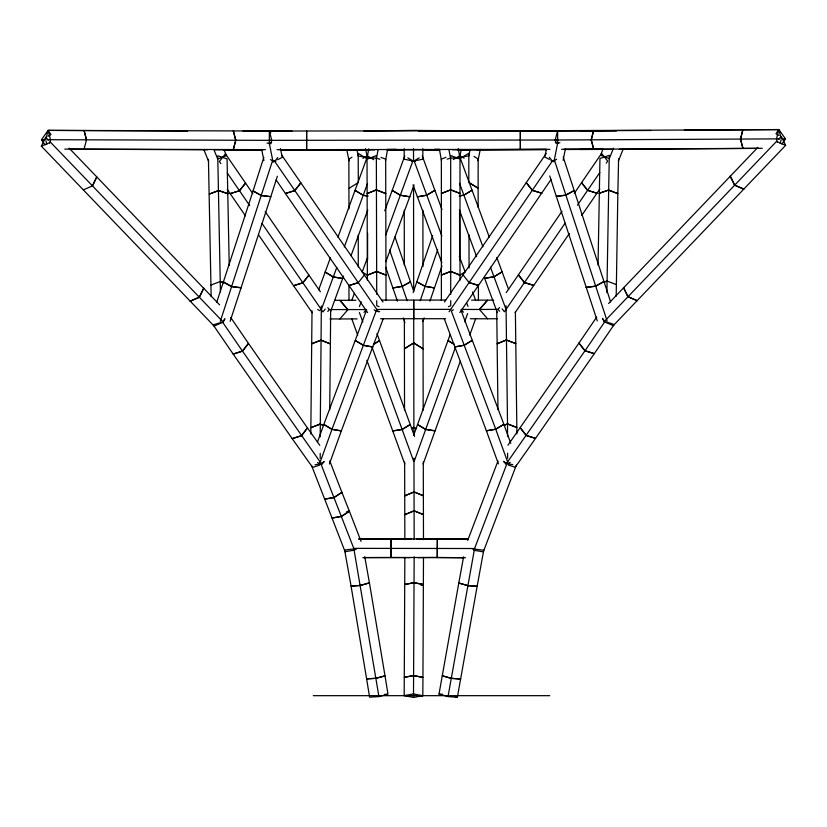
<?xml version="1.0" encoding="UTF-8"?>
<svg xmlns="http://www.w3.org/2000/svg" width="827" height="827" viewBox="0 0 827 827"><rect width="100%" height="100%" fill="white"/><g stroke="black" fill="none" stroke-linecap="round" stroke-linejoin="round"><path stroke-width="1.24" d="M269.333 143.836L269.344 131.017L48.1 130.387L41.484 139.711L45.123 144.89M348.973 208.807L348.87 159.146L351.982 157.213M358.256 266.935L358.277 234.971M367.591 259.957L367.601 233.111M478.419 300.552L478.419 285.336M404.848 557.377L404.176 695.61L413.49 697.43L422.814 695.734L422.948 677.437L413.624 675.607L404.31 677.303L413.624 675.566L422.948 677.416L423.486 557.408M414.162 556.788L413.49 697.43M478.182 207.381L478.12 188.205L468.795 182.447L468.837 153.212L460.556 158.339M312.017 310.776L310.869 427.642L320.194 424.044L323.688 425.46L320.194 424.117L310.869 427.724L310.869 434.082M329.704 409.737L330.387 343.918L321.062 340.166L311.748 343.753L321.062 340.207L321.341 305.938M330.655 310.9L330.387 343.898L321.062 340.207M321.062 340.166L320.194 436.821M598.045 265.116L599.957 158.505L609.282 155.331L606.884 292.655M616.198 296.169L617.841 193.601L608.517 190.086L599.203 193.291L608.517 190.086L617.841 193.642L618.596 158.856M463.585 556.819L458.799 582.994L467.793 585.619L477.138 586.312L457.372 697.295L448.027 696.592L439.013 694.049L458.789 583.035L467.803 585.599L477.138 586.343L483.743 550.203L472.155 548.808M448.027 696.592L474.409 549.469M368.759 148.839L367.178 157.543L375.355 158.164M378.094 149.553L376.523 158.246L379.903 159.229M385.527 160.862L387.543 149.677M546.275 149.594L544.797 157.068L549.376 159.415M559.941 142.73L557.646 143.092L553.956 161.761L551.671 160.583M563.115 160.293L565.337 149.098M461.208 149.873L459.688 157.337L467.689 156.096M468.837 155.921L470.098 149.708M477.985 160.655L480.27 149.46M777.421 142.389L776.501 138.884L778.869 129.57L472.434 131.079M780.15 143.547L781.039 140.052M556.147 143.505L555.227 140.011L557.615 130.697L242.973 131.079M270.842 143.836L271.752 140.342L269.354 131.017L292.003 131.079M45.95 138.543L48.1 130.387L187.595 131.079M49.568 143.205L50.488 139.711L48.1 130.387L51.005 134.532M64.754 149.087L84.044 149.16L86.494 139.835L84.106 130.511L86.494 139.835L271.752 140.342M263.813 157.357L253.072 190.975L261.394 195.565L270.811 196.702L277.355 176.234M270.439 159.601L272.517 160.748L220.302 321.341M216.715 302.341L253.093 190.923L261.394 195.523L270.832 196.65L230.113 321.331M413.128 292.624L432.676 235.705M459.202 158.37L460.019 155.972L464.185 158.184M420.199 300.728L437.648 249.909M422.928 321.455L424.158 317.868M429.937 301.09L441.969 266.046M317.413 442.29L323.812 424.52L331.978 429.358L341.355 430.836L329.404 463.999M331.978 429.358L319.604 463.699L317.558 462.5M413.696 435.188L447.996 340.538L454.075 344.27L447.986 340.559L450.115 334.646M414.203 461.352L425.698 429.368L417.532 424.53L425.647 429.482L435.064 430.857L460.298 361.285M464.629 321.837L467.606 313.557M423.155 463.999L435.074 430.836L425.698 429.368M469.777 335.049L475.732 318.488M425.647 429.482L455.232 347.919M367.55 183.418L344.301 246.953M404.754 156.014L384.762 210.782M407.814 157.843L412.9 160.893L385.795 234.909M414.089 184.907L385.878 261.663M330.459 257.631L318.674 289.791M337.943 237.215L367.591 156.014L373.701 159.673M336.827 267.369L321.145 310.094M343.567 276.063L330.531 311.603M351.051 255.646L367.767 209.996M367.498 257.621L362.195 272.031L367.26 275.122M351.764 300.439L354.37 293.347M359.445 306.548L361.192 301.814M366.681 309.732L323.853 424.406L331.978 429.306L341.313 430.95L383.294 318.571M379.634 311.655L376.13 311.045L331.978 429.306M467.7 540.382L497.988 460.959M512.802 464.609L506.941 463.627L473.912 550.275L483.288 551.847L516.317 465.198M609.292 158.65L613.52 148.147M618.389 160.996L623.093 149.325M224.872 318.767L223.249 322.117L214.131 326.076L41.35 146.172L45.671 137.22M83.362 189.848L92.469 185.879L96.8 176.926L69.086 148.116M223.249 322.117L92.469 185.879L96.79 176.926L219.631 304.874M546.254 153.429L444.461 302.02M550.978 179.614L459.843 312.554M596.701 317.072L578.931 343.112L584.999 350.751L594.282 353.677L614.234 324.442M602.625 318.715L604.909 321.579L584.999 350.751L505.917 464.278L503.695 461.363M449.082 311.769L552.322 161.079L549.293 157.254M506.217 292.624L561.957 211.309M574.3 193.291L601.58 153.419L607.659 161.048L606.232 163.136M569.348 233.503L533.756 285.439L524.432 282.555L518.384 274.895L524.442 282.545L504.408 311.748L502.134 308.885M524.432 282.555L565.099 223.207M577.442 205.189L587.615 190.355L596.939 193.229L599.813 189.032M587.615 190.355L581.567 182.684L587.635 190.324L599.792 172.543M515.149 312.554L533.756 285.439L524.442 282.545M581.691 215.485L596.939 193.229L587.635 190.324M775.974 133.716L778.879 129.57L785.505 138.884L781.866 144.063M507.954 445.195L578.972 343.06L584.968 350.762L594.324 353.625L535.545 438.382L526.23 435.457L520.235 427.755L526.199 435.467L535.514 438.434L515.231 467.234L508.243 465.022M324.112 461.497L321.899 464.423L242.497 351.144L248.472 343.422L230.692 317.475M258.582 234.909L293.554 285.697L302.878 282.803L308.916 275.122L265.188 211.64M312.234 312.782L293.564 285.708L302.868 282.782L308.905 275.122L320.4 291.786M325.238 309.071L322.975 311.944L302.868 282.782M276.115 179.924L285.408 193.487L294.732 190.613L300.77 182.922L294.732 190.613L285.429 193.518L349.004 285.563L358.308 282.627L364.356 274.977L281.48 154.773M277.738 157.554L274.719 161.389L378.373 311.81M319.573 465.167L312.606 467.42L292.22 438.682L301.514 435.674L307.468 427.952L248.472 343.422L242.456 351.134L233.142 354.028L213.17 324.897L222.494 322.003L224.758 319.139M463.44 312.213L461.011 309.422L479.464 309.474L487.537 300.149L493.698 300.118M497.42 318.736L487.558 318.788L479.464 309.474L497.968 309.37L499.58 307.51M327.792 311.438L329.415 309.567L366.413 309.567L363.994 312.368M329.973 318.933L339.845 318.964L347.929 309.649L339.866 300.325L334.935 300.304M479.464 309.474L487.548 300.149L471.555 300.108M608.61 303.509L757.914 147.34M604.144 321.693L776.532 141.386L785.65 145.335L613.272 325.631L604.144 321.693L602.511 318.343M778.631 139.184L780.419 137.323M329.797 461.001L341.933 492.427L333.912 497.523L324.546 499.146L333.943 497.554L341.902 492.354L349.376 511.21L341.417 516.42L332.051 518.074L311.51 465.384M361.068 541.375L349.407 511.272L341.396 516.41L332.02 518.012L345.097 551.723L354.463 550.12L356.468 548.839M315.025 464.784L320.876 463.771L323.884 461.859M413.882 427.445L415.96 428.737L413.882 427.383L411.815 428.696L413.882 427.445L413.707 317.64M348.984 188.38L358.308 182.55L358.194 153.336L366.475 158.464M366.847 360.221L392.742 430.929L402.149 429.523L410.244 424.52L376.967 333.57M459.057 275.608L465.136 271.897L459.336 256.298M444.182 318.529L486.4 430.846L495.735 429.182L503.839 424.272L461.218 310.849M411.794 161.275L414.131 160.893L419.217 157.833M453.33 159.59L459.43 155.91L489.264 237.049M453.361 309.784L451.325 311.004L495.735 429.182M404.765 464.03L392.732 430.908L402.108 429.409L410.254 424.54L414.554 436.367M498.423 463.875L486.359 430.743L495.724 429.234L503.881 424.375L510.766 443.303M510.259 462.334L508.223 463.544L495.724 429.234M550.978 160.841L554.524 160.428L556.602 159.28M362.846 158.308L367.002 156.076M267.049 143.061L269.333 143.422L271.628 142.244M275.36 160.903L273.075 162.082L269.333 143.422M277.655 159.725L282.234 157.357L280.487 148.653M47.945 136.228L50.23 135.235M41.35 146.172L50.468 142.203L92.469 185.879M515.386 311.831L516.834 427.456L507.52 423.889L504.025 425.305L507.52 423.962L516.834 427.538L516.854 433.896M218.824 158.66L226.391 155.621L224.034 149.801L246.911 149.832M448.389 306.631L450.725 305.721L450.715 300.635M446.022 157.306L441.36 159.125L441.391 300.49M211.143 296.614L210.937 285.046L220.261 281.531L223.755 282.731L220.261 281.531M607.049 281.077L603.555 282.307L607.049 281.087L616.373 284.591M242.497 351.144L233.183 354.09L292.179 438.62L301.483 435.674L307.427 427.89L319.801 445.35M358.318 282.648L348.994 285.542L367.622 312.616M447.128 159.156L450.508 158.164L448.906 149.47M364.738 556.685L369.431 582.87L360.407 585.433L351.082 586.147L344.611 549.996L356.199 548.652M378.942 696.592L387.997 694.173L385.01 675.866L375.965 678.295L366.619 678.905L351.062 586.054L360.407 585.433L369.431 582.87L385.01 675.824L375.975 678.295L366.619 678.864L369.597 697.171L378.942 696.592L353.956 549.293M404.186 148.705L404.196 159.208L413.521 161.11L422.835 159.187L422.824 148.695M404.176 695.61L413.49 693.915L422.814 695.734M347.04 511.624L349.376 511.21M347.061 511.675L349.407 511.272M497.296 312.606L484.622 278.317L493.998 276.787L502.113 271.856L496.789 257.455M484.622 278.306L493.998 276.807L502.103 271.856L508.657 289.584M451.676 158.081L459.843 157.44L458.251 148.736M384.483 694.391L386.829 694.246M363.963 131.059L413.479 130.387L491.279 131.028L650.859 130.49M365.265 149.687L369.131 149.635M387.15 149.398L396.154 149.273M358.722 538.966L411.722 539.008M363.756 557.553L410.419 557.625M416.643 539.008L432.8 538.832M417.935 557.636L432.841 557.481M781.732 138.915L785.505 138.884M757.594 148.374L619.33 149.315M684.311 130.252L778.879 129.57L781.029 137.727M459.812 131.079L472.63 131.017L418.627 131.079M533.715 130.811L557.636 130.697L557.656 143.505M776.501 138.884L555.227 140.011M777.483 138.915L780.047 138.895M459.833 149.718L468.795 149.677M546.347 149.387L452.307 149.79M762.256 148.302L593.703 149.18L591.233 139.866L593.61 130.542L591.233 139.866L593.693 149.18L561.543 149.315M603.131 149.408L564.676 149.501M358.877 539.008L437.318 538.904L437.287 557.543L465.508 557.77M353.78 548.353L474.574 548.518M362.826 557.625L391.109 557.47L391.006 538.832L391.037 557.47L437.287 557.543L437.38 538.904L468.227 539.152M580.037 130.811L616.766 130.687L557.646 130.697M335.721 149.852L350.627 149.801M426.308 149.852L440.036 149.821M546.781 149.542L457.414 149.78M580.099 149.449L602.893 149.377L600.629 155.197L608.207 158.215M355.868 300.263L339.845 300.325L347.94 309.649M339.866 318.964L357.119 318.902M557.646 140.011L269.333 140.342M215.175 149.78L263.131 149.677M364.645 149.78L369.793 149.78M387.791 149.759L404.506 149.739M422.504 149.718L439.22 149.697M457.217 149.677L462.365 149.666M549.965 149.356L277.045 149.656M439.768 149.811L387.232 149.873M546.647 149.542L476.362 149.656M445.598 300.067L381.847 300.108M450.725 309.37L376.75 309.422M445.65 318.705L380.544 318.746M563.869 149.336L611.825 149.336M262.293 149.842L223.859 149.842M280.229 149.852L369.597 149.883M313.278 695.672L549.759 695.672M265.467 149.646L84.044 149.16M355.806 149.852L374.683 149.873M386.964 149.883L400.682 149.883M355.806 149.852L280.653 149.687M46.932 139.711L49.506 139.722M50.488 139.711L86.494 139.835M358.194 149.801L367.167 149.832M207.67 149.79L69.396 149.149M470.315 318.746L487.537 318.788M432.831 538.832L468.402 539.101M432.81 557.481L463.358 557.667M41.484 139.711L45.247 139.732M434.692 149.273L439.84 149.336M457.858 149.532L461.714 149.573M439.013 694.049L442.517 694.308M272.517 160.748L276.053 161.151M359.342 156.22L367.343 157.44M412.9 160.893L415.247 161.265M455.119 696.654L457.372 697.295M604.909 321.579L613.065 324.091M469.074 282.565L478.409 285.429L469.085 282.545L463.027 274.905M381.009 157.388L385.671 159.187L386.044 300.521M379.066 306.672L376.73 305.763L376.73 300.687M776.749 134.419L779.024 135.401M555.362 141.924L557.646 143.092M374.093 309.836L376.13 311.045M317.671 309.432L319.698 310.663M468.795 182.426L478.12 188.205L478.161 159.001L474.016 156.427M503.922 461.724L506.941 463.627M46.57 138.15L48.348 140.011M497.968 309.37L499.58 311.231M327.802 307.706L329.415 309.567M269.344 131.017L270.78 132.878M364.356 274.977L382.984 302.051M252.804 193.652L225.43 153.843L219.372 161.492L220.809 163.581M249.692 205.561L227.27 172.977M262.076 223.548L302.878 282.803M245.464 215.868L227.291 189.455M222.494 322.003L242.456 351.134M781.308 136.393L785.65 145.335M213.966 149.77L217.739 159.094M203.918 149.801L208.642 161.461M333.943 497.554L354.463 550.12M320.876 463.771L333.912 497.523M441.949 209.5L422.266 155.993M441.866 236.036L414.131 160.893M441.866 262.79L412.993 184.907M506.227 309.898L490.452 267.204M472.579 292.003L475.639 300.273M466.655 302.847L467.968 306.393M482.927 246.797L459.533 183.315M459.378 209.893L476.652 256.701M371.871 346.833L402.149 429.523M402.108 429.409L413.717 461.352M359.404 312.523L362.836 321.972M351.723 318.653L357.729 335.204M413.789 291.424L394.955 236.967M407.163 300.749L389.589 249.971M397.425 301.121L385.723 267.317M403.235 317.888L404.889 322.675M610.636 301.896L563.218 157.016M607.101 320.907L554.524 160.428M597.28 320.917L556.313 196.371L565.73 195.182L574.041 190.613L565.73 195.182L556.292 196.33L549.728 175.934M45.95 140.879L46.839 144.374M365.555 148.736L367.085 156.2M356.913 149.832L358.194 156.055M346.74 149.615L349.046 160.8M261.673 149.439L263.916 160.624M439.457 149.615L441.515 160.8M208.435 159.322L210.937 285.057M229.224 265.529L227.074 158.929L217.749 155.776L220.437 291.807M507.52 423.889L506.041 305.742M497.957 409.592L496.727 310.725M507.52 423.962L507.551 436.666M507.592 453.186L507.613 458.272M468.971 234.837L469.074 268.072M459.554 212.529L459.709 259.833M423.279 462.004L423.486 539.607M413.882 427.383L413.903 434.888M413.955 458.241L414.172 539.555M404.641 462.055L404.848 539.628M348.953 285.501L348.994 300.708M460.008 280.157L459.998 159.104L450.684 155.497L450.705 294.288M422.897 210.244L422.959 266.552M423.021 319.615L423.166 410.223M413.5 148.684L413.521 161.11M413.552 186.695L413.676 290.287M404.258 210.254L404.32 265.281M404.382 319.635L404.527 410.244M376.719 294.34L376.347 155.579L367.033 159.208L367.353 275.174L376.678 271.483L385.992 275.112L376.678 271.483L367.353 275.153L367.364 280.239M320.204 453.341L320.204 458.427M306.621 131.028L306.61 149.677L306.61 131.028M413.738 309.474L413.717 318.788L413.707 300.149L413.738 309.474M742.873 129.777L740.496 139.091L742.956 148.415L740.496 139.091L742.863 129.777M235.757 140.27L233.317 149.594L235.757 140.27L233.359 130.955L235.757 140.27M203.69 288.251L199.359 297.203L190.251 301.162L199.359 297.203L203.7 288.261M245.516 183.067L239.489 190.748L230.164 193.642L239.468 190.727L245.526 183.077M413.738 342.905L404.413 348.767L413.738 342.967L423.052 348.746L413.738 342.967M379.531 340.631L373.453 344.383L379.531 340.662M434.826 190.303L426.711 195.244L417.346 196.795L426.701 195.244L434.837 190.344M471.99 190.241L463.885 195.182L459.192 195.937L463.864 195.162L472 190.262M472.186 340.362L464.071 345.272L454.736 346.937L464.071 345.272L472.196 340.404M603.906 281.542L595.626 286.183L586.209 287.393L595.626 286.183L603.917 281.562M410.471 281.852L402.18 286.38L392.856 287.951L402.17 286.369L410.471 281.852M414.069 491.92L404.744 495.807L414.069 492.003L423.393 495.755L414.069 491.92M414.131 510.776L404.806 514.673L414.131 510.838L423.455 514.621L414.131 510.838M506.393 339.98L497.079 343.753L506.393 340.011L515.717 343.546L506.393 340.011M376.388 189.89L367.074 193.58L376.388 189.931L385.713 193.528L376.388 189.931M450.684 271.432L441.36 275.091L450.684 271.432L460.008 275.081L450.684 271.432M450.715 189.807L441.401 193.466L450.715 189.848L460.039 193.456L450.715 189.807M218.597 190.561L209.272 194.107L218.597 190.53L227.911 193.714L218.597 190.53M414.12 582.611L404.806 584.493L414.12 582.715L423.445 584.524L421.119 584.999L423.445 584.524L414.12 582.715M460.598 679.029L451.263 678.326L442.249 675.783L451.253 678.336L460.598 679.05M241.122 287.765L231.694 286.597L223.393 281.986L231.694 286.597L241.112 287.786M367.922 196.04L363.229 195.306L355.103 190.396L363.229 195.306L367.932 196.02M342.688 278.461L333.302 276.983L325.176 272.052L333.302 276.962L342.678 278.472M409.789 196.764L400.413 195.275L392.267 190.396L400.402 195.275L409.768 196.805M434.464 287.91L425.14 286.349L416.839 281.852L425.14 286.349L434.464 287.899M372.801 346.947L363.456 345.345L355.31 340.486L363.446 345.345L372.781 346.989M541.716 193.208L532.371 190.355L526.303 182.715L532.381 190.334L541.695 193.229M743.742 189.104L734.624 185.155L730.272 176.213L734.624 185.155L743.742 189.094M637.1 300.656L627.972 296.717L623.62 287.786L627.972 296.717L637.11 300.656M520.39 149.429L520.348 130.79L520.379 149.429"/></g></svg>
